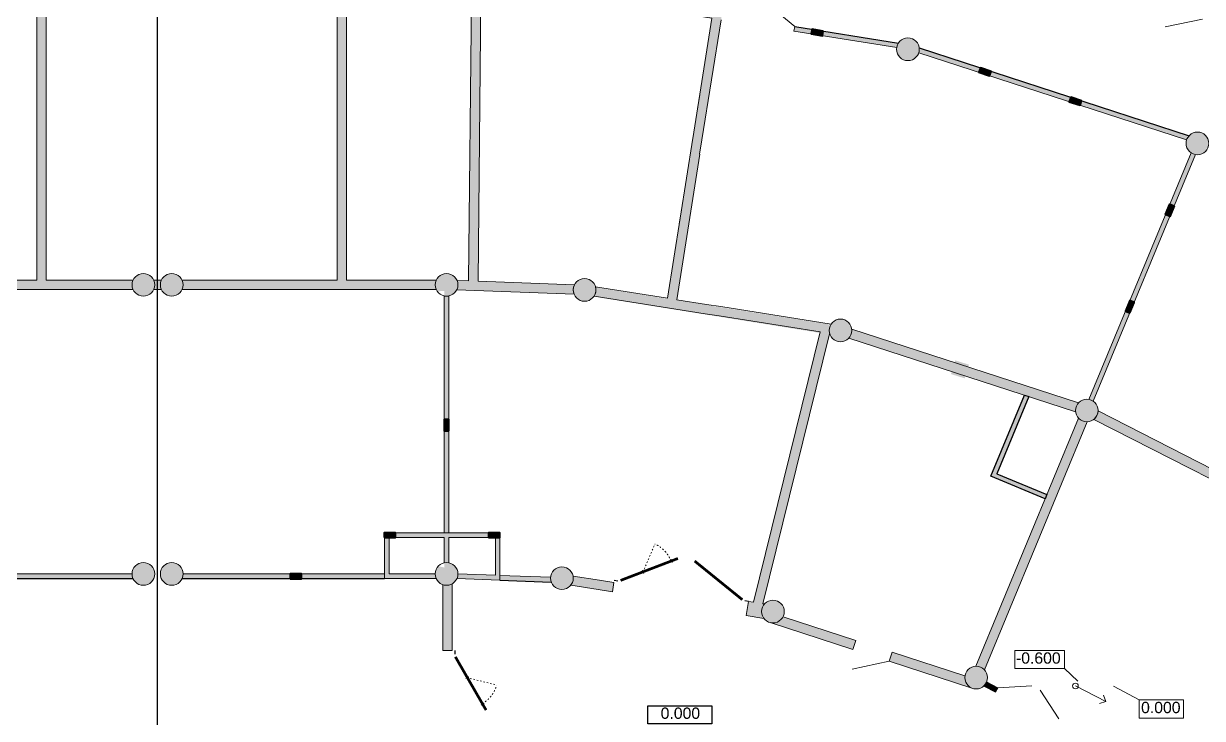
# Model space of a CAD drawing. Header units: millimetres. Extents: x 72919 to 485785, y -53256 to 338519.
# Drawn here: x 325390 to 356589, y 213132 to 231517 of the extents above; entities that cross this region are included whole.
import ezdxf
from ezdxf.enums import TextEntityAlignment as Align

# ---------------------------------------------------------------- set-up
doc = ezdxf.new("R2010")
doc.units = ezdxf.units.MM
doc.linetypes.add('ACAD_ISO03W100', pattern=[30, 12, -18])
for name, color, linetype, lineweight in [('door', 177, 'Continuous', 9), ('h', 7, 'Continuous', 9), ('stairs', 4, 'Continuous', 5), ('wall', 5, 'Continuous', 40)]:
    doc.layers.add(name, color=color, linetype=linetype, lineweight=lineweight)
doc.styles.add('STW_ARIAL', font='arial.ttf')

# ---------------------------------------------------------------- blocks, each defined once
blk = doc.blocks.new('сердечник для 125')
at = {"lineweight": 40, "ltscale": 200, "true_color": 0x000000}
h = blk.add_hatch(color=18, dxfattribs=at)
h.dxf.hatch_style = 1
h.paths.add_polyline_path([(-779283, 728683), (-779583, 728683), (-779583, 728558), (-779283, 728558)])
at = {"color": 18, "lineweight": 40, "true_color": 0x000000}
blk.add_lwpolyline([(-779283, 728683), (-779583, 728683), (-779583, 728558), (-779283, 728558)], close=True, dxfattribs=at)
at = {"ltscale": 0.740741}
for points in [[(-779408, 728682), (-779408, 728683)], [(-779283, 728558), (-779283, 728558)]]:
    blk.add_lwpolyline(points, dxfattribs=at)

msp = doc.modelspace()

# ---------------------------------------------------------------- hatches: boundary and pattern name
at = {"ltscale": 500, "true_color": 0x000000}
h = msp.add_hatch(color=18, dxfattribs=at)
h.dxf.hatch_style = 1
h.paths.add_polyline_path([(323425.01964, 232505.09468), (323424.95673, 230155.08789), (321035.42693, 230155.15186), (321035.42673, 224770.82004), (321285.42674, 224904.99944), (321285.5606, 229905.14516), (323675.42362, 229905.08118), (323675.42362, 232255.09468), (323840.05846, 232255.12024), (323840.05846, 232505.09468)])
h.paths.add_polyline_path([(325659.98634, 232508.93657), (325659.98634, 232255.09468), (325740.71129, 232255.09468), (325740.71129, 224730.09468), (321558.10792, 224730.09468), (321558.10794, 224480.09413), (328286.80028, 224480.09468), (328286.80028, 224730.09468), (325990.71129, 224730.09468), (325990.71129, 232255.09468), (328260.43522, 232255.09468), (328394.60398, 232505.09468)])
h.paths.add_polyline_path([(328726.26646, 232505.09468), (328860.43522, 232255.09468), (329010.4338, 232255.09468), (329144.60398, 232505.09468)])
h.paths.add_polyline_path([(329476.26646, 232505.09468), (329610.43522, 232255.09468), (329935.43405, 232255.09468), (329935.43378, 232505.09468)])
edge = h.paths.add_edge_path()
edge.add_arc((329310.43379, 224604.99944), 300, 155.798784758, 204.201215261)
edge.add_line((329036.80036, 224482.01673), (329036.80036, 224480.09468))
edge.add_line((329036.80036, 224480.09468), (328833.19522, 224480.09468))
edge.add_arc((328560.43379, 224604.99944), 300, 335.395687607, 384.207028582)
edge.add_line((328834.05473, 224728.00992), (328834.07018, 224730.09468))
edge.add_line((328834.07018, 224730.09468), (329036.80036, 224730.09468))
edge.add_line((329036.80036, 224730.09468), (329036.80036, 224727.98216))
edge = h.paths.add_edge_path()
edge.add_arc((336585.43379, 224604.99944), 300, 155.791611505, 204.604312466)
edge.add_line((336312.67235, 224480.09468), (329583.19522, 224480.09468))
edge.add_arc((329310.43379, 224604.99944), 300, 335.395687533, 384.64432744)
edge.add_line((329583.10792, 224730.09468), (333685.53759, 224730.09468))
edge.add_line((333685.53759, 224730.09468), (333685.53759, 232255.09466))
edge.add_line((333685.53759, 232255.09466), (331745.43405, 232255.09466))
edge.add_line((331745.43405, 232255.09466), (331745.43379, 232505.09466))
edge.add_line((331745.43379, 232505.09466), (334150.43405, 232505.09468))
edge.add_line((334150.43405, 232505.09468), (334150.43405, 232255.09468))
edge.add_line((334150.43405, 232255.09468), (333935.53753, 232255.09467))
edge.add_line((333935.53753, 232255.09467), (333935.53759, 224730.09468))
edge.add_line((333935.53759, 224730.09468), (336311.80036, 224730.09468))
edge.add_line((336311.80036, 224730.09468), (336311.81576, 224728.01641))
h = msp.add_hatch(color=18, dxfattribs=at)
h.dxf.hatch_style = 1
edge = h.paths.add_edge_path()
edge.add_line((336419.74621, 232505.09468), (335960.43379, 232505.09466))
edge.add_line((335960.43379, 232505.09466), (335960.43405, 232255.09465))
edge.add_line((335960.43405, 232255.09465), (336285.4338, 232255.09468))
edge.add_arc((336585.43379, 232254.99944), 300, 123.524389827, 179.981810705, ccw=False)
edge = h.paths.add_edge_path()
edge.add_line((337657.80593, 232248.00598), (337669.92117, 232462.42227))
edge.add_line((337669.92117, 232462.42227), (337675.77919, 232465.60353))
edge.add_line((337675.77919, 232465.60353), (336758.96434, 232499.71795))
edge.add_arc((336585.43379, 232254.99944), 300, -0.010462566, 54.659442874, ccw=False)
edge.add_arc((336810.43379, 180914.99944), 51340, 89.054284138, 89.91629948, ccw=False)
edge = h.paths.add_edge_path()
edge.add_line((338674.75134, 232430.60835), (338663.06249, 232223.73834))
edge.add_arc((336364.99265, 173974.8485), 58294.20462, 85.8935931663, 87.7407045505, ccw=False)
edge.add_arc((340838.52376, 232096.73536), 300, 121.075876935, 175.66740123, ccw=False)
edge.add_line((340683.67193, 232353.6807), (338674.75134, 232430.60835))
edge = h.paths.add_edge_path()
edge.add_line((338663.06249, 232223.73834), (338660.64538, 232180.96022))
edge.add_line((338660.64538, 232180.96022), (340538.77047, 232108.89943))
edge.add_arc((340838.52376, 232096.73536), 300, 175.667401227, 177.676195523, ccw=False)
edge.add_arc((336364.99265, 173974.8485), 58294.20462, 85.8935931663, 87.7407045505)
edge = h.paths.add_edge_path()
edge.add_line((337656.00688, 232216.16624), (337657.80593, 232248.00598))
edge.add_arc((336810.43379, 180914.99944), 51340, 89.054284138, 89.91629948)
edge.add_arc((336585.43379, 232254.99944), 300, 358.060357906, 359.989537434, ccw=False)
edge.add_line((336885.2619, 232244.84544), (337242.95539, 232231.53577))
edge.add_line((337242.95539, 232231.53577), (337167.30395, 224708.79125))
edge.add_line((337167.30395, 224708.79125), (337417.22491, 224699.60489))
edge.add_line((337417.22491, 224699.60489), (337492.87521, 232222.23632))
edge.add_line((337492.87521, 232222.23632), (337656.00688, 232216.16624))
h = msp.add_hatch(color=18, dxfattribs=at)
h.dxf.hatch_style = 1
edge = h.paths.add_edge_path()
edge.add_arc((340832.95019, 232084.40853), 300, 351.234811749, 408.68605176)
edge.add_line((341031.00555, 232309.73956), (343887.7816, 231854.91258))
edge.add_line((343887.7816, 231854.91258), (342675.08332, 224198.26001))
edge.add_line((342675.08332, 224198.26001), (346754.60803, 223552.12676))
edge.add_line((346754.60803, 223552.12676), (346710.89631, 223293.43735))
edge.add_line((346710.89631, 223293.43735), (340482.86851, 224292.35645))
edge.add_line((340482.86851, 224292.35645), (340521.9203, 224539.28754))
edge.add_line((340521.9203, 224539.28754), (342428.10911, 224237.37688))
edge.add_line((342428.10911, 224237.37688), (343601.66944, 231646.94506))
edge.add_line((343601.66944, 231646.94506), (341129.52438, 232038.47857))
edge.add_line((341129.52438, 232038.47857), (341129.44653, 232038.69292))
h = msp.add_hatch(color=18, dxfattribs=at)
h.dxf.hatch_style = 1
h.paths.add_polyline_path([(348531.39221, 231006.82324), (345802.12033, 231437.12207), (345780.57267, 231313.98847), (348502.9406, 230889.90437)])
h = msp.add_hatch(color=18, dxfattribs=at)
h.dxf.hatch_style = 1
edge = h.paths.add_edge_path()
edge.add_arc((348795.51877, 230836.47116), 300, -13.5, 346.5)
h = msp.add_hatch(color=18, dxfattribs=at)
h.dxf.hatch_style = 1
h.paths.add_polyline_path([(356209.16629, 228553.80652), (349120.49823, 230862.31171), (349080.83572, 230743.76606), (356163.60341, 228442.43533)])
h = msp.add_hatch(color=18, dxfattribs=at)
h.dxf.hatch_style = 1
edge = h.paths.add_edge_path()
edge.add_arc((356457.4012, 228346.97464), 300, 0, 360)
h = msp.add_hatch(color=18, dxfattribs=at)
h.dxf.hatch_style = 1
h.paths.add_polyline_path([(356285.2307, 228083.61074), (353586.57871, 221579.51642), (353651.35799, 221552.68396), (353699.90138, 221526.4608), (356400.71564, 228035.77531)])
h = msp.add_hatch(color=18, dxfattribs=at)
h.dxf.hatch_style = 1
edge = h.paths.add_edge_path()
edge.add_arc((359638.39608, 218166.84822), 300, 128.241515783, 177.49029633)
edge.add_line((359338.68383, 218179.9848), (353716.68986, 221044.53391))
edge.add_line((353716.68986, 221044.53391), (353830.18749, 221267.28554))
edge.add_line((353830.18749, 221267.28554), (357265.06005, 219517.13049))
edge.add_line((357265.06005, 219517.13049), (360144.89692, 226469.56473))
edge.add_line((360144.89692, 226469.56473), (359833.03567, 226628.44519))
edge.add_line((359833.03567, 226628.44519), (359946.52139, 226851.20276))
edge.add_line((359946.52139, 226851.20276), (361433.983, 226093.40203))
edge.add_line((361433.983, 226093.40203), (361552.00869, 226325.07068))
edge.add_line((361552.00869, 226325.07068), (361774.7663, 226211.5848))
edge.add_line((361774.7663, 226211.5848), (361656.74082, 225979.91654))
edge.add_line((361656.74082, 225979.91654), (363603.51097, 224988.11736))
edge.add_line((363603.51097, 224988.11736), (363603.02285, 224987.78126))
edge.add_arc((363635.5101, 224689.54548), 300, 96.21679904, 152.714470624)
edge.add_line((363368.89019, 224827.07301), (360368.34235, 226355.7285))
edge.add_line((360368.34235, 226355.7285), (357488.50038, 219403.28195))
edge.add_line((357488.50038, 219403.28195), (359452.70278, 218402.4708))
h = msp.add_hatch(color=18, dxfattribs=at)
h.dxf.hatch_style = 1
edge = h.paths.add_edge_path()
edge.add_arc((328560.43379, 224604.99944), 300, 0, 360)
h = msp.add_hatch(color=18, dxfattribs=at)
h.dxf.hatch_style = 1
edge = h.paths.add_edge_path()
edge.add_arc((329310.43379, 224604.99944), 300, 0, 360)
h = msp.add_hatch(color=18, dxfattribs=at)
h.dxf.hatch_style = 1
edge = h.paths.add_edge_path()
edge.add_arc((336585.43379, 224604.99944), 300, 0, 360)
h = msp.add_hatch(color=18, dxfattribs=at)
h.dxf.hatch_style = 1
h.paths.add_polyline_path([(339970.62113, 224605.74956), (336863.40236, 224719.96178, -0.0985447446), (336885.42738, 224604.93508, -0.0174909705), (339939.15743, 224492.82854, -0.0986358256)])
h.paths.add_polyline_path([(339938.31168, 224470.31775, -0.0187787706), (339939.15984, 224492.82836, 0.0174909844), (336885.42738, 224604.93508, -0.1171986148), (336852.36934, 224470.1985), (339960.97313, 224355.93536, -0.0981066275)])
h = msp.add_hatch(color=18, dxfattribs=at)
h.dxf.hatch_style = 1
edge = h.paths.add_edge_path()
edge.add_arc((340238.31168, 224470.31775), 300, 0, 360)
h = msp.add_hatch(color=18, dxfattribs=at)
h.dxf.hatch_style = 1
h.paths.add_polyline_path([(336522.96586, 224443.32047), (336522.96586, 220940.57443), (336523.14073, 220940.57327), (336523.14073, 220560.57327), (336523.05864, 220560.57089), (336523.05862, 217123.78004), (336365.10659, 217161.58728), (336393.00781, 217188.13736), (336420.756, 217208.74193), (336452.68906, 217227.01404), (336479.13509, 217238.51731), (336526.78665, 217252.19302), (336568.03613, 217257.47666), (336643.04851, 217258.48399), (336643.06875, 220560.57089), (336650.55178, 220560.57089), (336650.55178, 220940.57089), (336647.95701, 220940.57207), (336647.97725, 224309.11653), (336564.11785, 224309.8737), (336520.1774, 224316.29902), (336477.75233, 224329.10753), (336438.54765, 224347.5355), (336413.4988, 224363.27427), (336384.77651, 224386.09954), (336363.56367, 224407.19215), (336343.6758, 224431.48557)])
h = msp.add_hatch(color=18, dxfattribs=at)
h.dxf.hatch_style = 1
edge = h.paths.add_edge_path()
edge.add_arc((347009.66173, 223397.84127), 300, -13.5, 346.5)
h = msp.add_hatch(color=18, dxfattribs=at)
h.dxf.hatch_style = 1
h.paths.add_polyline_path([(347307.58447, 223433.08392), (350030.30886, 222548.41711), (350048.24876, 222605.60862), (350410.82903, 222491.87408), (350391.11016, 222431.18566), (351493.3962, 222073.0312), (353309.56346, 221482.92267), (353293.10318, 221463.52455), (353269.1569, 221427.71167), (353245.12838, 221372.42612), (353237.39693, 221343.92871), (353230.73091, 221292.80772), (353232.44817, 221245.11339), (350316.89989, 222192.43248), (350297.09448, 222129.29381), (349934.51421, 222243.02835), (349955.47962, 222309.86505), (347230.8367, 223195.15522), (347260.26466, 223232.92258), (347282.09377, 223272.21968), (347294.81677, 223304.63932), (347307.13439, 223358.98234), (347307.13439, 223431.69874)])
h.paths.add_polyline_path([(345153.77109, 215667.5004), (345800.94677, 215457.22027), (347340.37447, 214957.03886), (347424.5386, 215192.54887), (348378.19316, 214882.68771), (348300.93891, 214644.92359), (348968.12703, 214428.14102), (350487.75705, 213934.02169), (350446.3801, 213955.34636), (350416.69804, 213975.95846), (350375.48038, 214015.32061), (350343.2361, 214060.41349), (350319.90131, 214110.4954), (350305.34925, 214169.26559), (350302.34725, 214210.37909), (350305.70605, 214256.40081), (349467.39917, 214528.78323), (347897.90962, 215038.7413), (347139.2656, 215285.23968), (346329.1299, 215548.46873), (345776.34294, 215728.0801), (345490.11319, 215821.08178), (345463.70085, 215779.073), (345441.45735, 215752.74752), (345400.07575, 215716.45941), (345361.33866, 215692.59478), (345299.75004, 215668.98335), (345249.30896, 215660.29745), (345212.53274, 215659.42321), (345178.46042, 215662.65801)])
h = msp.add_hatch(color=18, dxfattribs=at)
h.dxf.hatch_style = 1
h.paths.add_polyline_path([(351183.10398, 222173.24046), (349433.68494, 222741.66116, 0.0126558143), (347301.13054, 223326.80654, -0.1268950882), (347230.40465, 223194.68477), (353231.87578, 221244.68859, -0.0289120934), (353229.87295, 221279.29622, -0.0976248285), (353252.31656, 221393.14899, 0.0126558143)])
h.paths.add_polyline_path([(353309.13003, 221482.45272), (351183.10398, 222173.24046, -0.0126558143), (353252.31656, 221393.14899, -0.0889003221)])
h.paths.add_polyline_path([(347307.6589, 223432.44889, -0.0289120934), (347309.66173, 223397.84127, -0.0598344365), (347301.13054, 223326.80654, -0.0126558143), (349433.68494, 222741.66116)])
h = msp.add_hatch(color=18, dxfattribs=at)
h.dxf.hatch_style = 1
edge = h.paths.add_edge_path()
edge.add_line((344577.3331, 216228.65916), (344517.88801, 215853.33759))
edge.add_line((344517.88801, 215853.33759), (344983.52243, 215779.58834))
edge.add_arc((345223.8047, 215959.21137), 300, 137.632987033, 216.77995558, ccw=False)
edge.add_line((345002.15167, 216161.37451), (344958.96393, 216168.21478))
edge.add_line((344958.96393, 216168.21478), (346719.43141, 223317.7915))
edge.add_line((346719.43141, 223317.7915), (346471.62828, 223357.03966))
edge.add_line((346471.62828, 223357.03966), (344711.1608, 216207.46294))
edge.add_line((344711.1608, 216207.46294), (344577.3331, 216228.65916))
h = msp.add_hatch(color=18, dxfattribs=at)
h.dxf.hatch_style = 1
h.paths.add_polyline_path([(352473.69044, 219056.08684), (352427.76843, 218945.2213), (350991.13576, 219540.29403), (351878.79133, 221683.28416), (351993.6537, 221647.01133), (351147.92331, 219605.23756)])
h = msp.add_hatch(color=18, dxfattribs=at)
h.dxf.hatch_style = 1
edge = h.paths.add_edge_path()
edge.add_arc((353529.87295, 221279.29622), 300, -13.5, 346.5)
h = msp.add_hatch(color=18, dxfattribs=at)
h.dxf.hatch_style = 1
h.paths.add_polyline_path([(353415.06792, 221002.13236, -0.1078592265), (353310.02342, 221075.17325), (350591.22433, 214511.41162, -0.1078592265), (350717.14972, 214488.78166)])
h.paths.add_polyline_path([(353540.9933, 220979.50239, -0.1078592265), (353415.06792, 221002.13236), (350717.14972, 214488.78166, -0.1078592265), (350822.19421, 214415.74076)])
h = msp.add_hatch(color=18, dxfattribs=at)
h.dxf.hatch_style = 1
edge = h.paths.add_edge_path()
edge.add_line((334942.76218, 216830.25778), (336313.16434, 216830.2837))
edge.add_arc((336584.1709, 216955.97537), 298.73559, 180.132757844, 204.88166513, ccw=False)
edge.add_line((336285.43612, 216955.28318), (335062.76218, 216954.99944))
edge.add_line((335062.76218, 216954.99944), (335061.76218, 217919.99944))
edge.add_line((335061.76218, 217919.99944), (336525.43379, 217919.99944))
edge.add_line((336525.43379, 217919.99944), (336525.43379, 217249.9201))
edge.add_arc((336585.43531, 216955.98164), 300, 78.46333764, 101.537255707, ccw=False)
edge.add_line((336645.43379, 217249.92072), (336645.43379, 217919.99944))
edge.add_line((336645.43379, 217919.99944), (337877.76218, 217919.99944))
edge.add_line((337877.76218, 217919.99944), (337877.76218, 216919.28128))
edge.add_line((337877.76218, 216919.28128), (336885.43531, 216955.98164))
edge.add_arc((336585.43531, 216955.98164), 300, -24.433653729, 0, ccw=False)
edge.add_line((336858.56757, 216831.88986), (337997.76218, 216789.75773))
edge.add_line((337997.76218, 216789.75773), (337997.76218, 218039.99944))
edge.add_line((337997.76218, 218039.99944), (334941.76218, 218039.99944))
edge.add_line((334941.76218, 218039.99944), (334942.76218, 216830.25778))
h = msp.add_hatch(color=18, dxfattribs=at)
h.dxf.hatch_style = 1
edge = h.paths.add_edge_path()
edge.add_arc((328560.43379, 216954.99944), 300, 0, 360)
h = msp.add_hatch(color=18, dxfattribs=at)
h.dxf.hatch_style = 1
edge = h.paths.add_edge_path()
edge.add_arc((329310.43379, 216954.99944), 300, 0, 360)
h = msp.add_hatch(color=18, dxfattribs=at)
h.dxf.hatch_style = 1
edge = h.paths.add_edge_path()
edge.add_arc((336585.43379, 216954.99944), 300, 0, 360)
h = msp.add_hatch(color=18, dxfattribs=at)
h.dxf.hatch_style = 1
h.paths.add_polyline_path([(325076.56449, 216954.97804), (325076.56451, 216829.96171), (328294.20345, 216829.21089), (328294.20343, 216954.19482)])
h = msp.add_hatch(color=18, dxfattribs=at)
h.dxf.hatch_style = 1
h.paths.add_polyline_path([(329567.75635, 216954.97804), (329567.75637, 216829.96171), (332442.76337, 216829.97791), (332442.76335, 216954.96184)])
h = msp.add_hatch(color=18, dxfattribs=at)
h.dxf.hatch_style = 1
h.paths.add_polyline_path([(332742.76217, 216955.97474), (332742.76219, 216830.95841), (334942.76219, 216829.97791), (334942.76217, 216954.96184)])
h = msp.add_hatch(color=18, dxfattribs=at)
h.dxf.hatch_style = 1
h.paths.add_polyline_path([(337997.76217, 216914.85135), (337997.76219, 216789.83502), (339356.85393, 216739.49288), (339338.85981, 216865.24384)])
h = msp.add_hatch(color=18, dxfattribs=at)
h.dxf.hatch_style = 1
edge = h.paths.add_edge_path()
edge.add_arc((339638.0996, 216843.90015), 300, 0, 360)
h = msp.add_hatch(color=18, dxfattribs=at)
h.dxf.hatch_style = 1
edge = h.paths.add_edge_path()
edge.add_arc((339623.179, 216852.66613), 317.12256, -38.534328421, 8.181152367, ccw=False)
edge.add_line((339871.24338, 216655.10403), (340597.05665, 216540.14651))
edge.add_line((340597.05665, 216540.14651), (340681.93568, 216526.70299))
edge.add_line((340681.93568, 216526.70299), (340972.37822, 216480.70141))
edge.add_line((340972.37822, 216480.70141), (341011.48684, 216727.62349))
edge.add_line((341011.48684, 216727.62349), (340636.16527, 216787.06859))
edge.add_line((340636.16527, 216787.06859), (339937.07424, 216897.79373))
h = msp.add_hatch(color=18, dxfattribs=at)
h.dxf.hatch_style = 1
edge = h.paths.add_edge_path()
edge.add_arc((336585.43379, 216954.99944), 300, 250.528779366, 300)
edge.add_line((336735.43379, 216695.19182), (336735.43379, 215309.99944))
edge.add_line((336735.43379, 215309.99944), (336735.43379, 214929.99944))
edge.add_line((336735.43379, 214929.99944), (336485.43379, 214929.99944))
edge.add_line((336485.43379, 214929.99944), (336485.43379, 215309.99944))
edge.add_line((336485.43379, 215309.99944), (336485.43379, 216672.15673))
h = msp.add_hatch(color=18, dxfattribs=at)
h.dxf.hatch_style = 1
edge = h.paths.add_edge_path()
edge.add_arc((345223.8047, 215959.21137), 300, -13.5, 346.5)
h = msp.add_hatch(color=18, dxfattribs=at)
h.dxf.hatch_style = 1
h.paths.add_polyline_path([(345490.11319, 215821.08178, -0.3447425893), (345153.77109, 215667.5004), (347340.37183, 214957.03075), (347417.62608, 215194.79488)])
h = msp.add_hatch(color=18, dxfattribs=at)
h.dxf.hatch_style = 1
h.paths.add_polyline_path([(348378.19316, 214882.68771), (348300.93891, 214644.92359), (350487.53966, 213934.45394, -0.3033466836), (350302.34469, 214211.6178, -0.0374767206), (350305.70605, 214256.40081)])
h = msp.add_hatch(color=18, dxfattribs=at)
h.dxf.hatch_style = 1
edge = h.paths.add_edge_path()
edge.add_arc((350602.34469, 214211.6178), 300, -13.5, 346.5)
h = msp.add_hatch(color=18, dxfattribs=at)
h.dxf.hatch_style = 1
h.paths.add_polyline_path([(351117.24165, 213833.993), (350822.83463, 213988.38561), (350879.57162, 214099.77101), (351173.99066, 213945.36872)])

# ---------------------------------------------------------------- linework, layer by layer
at = {"color": 18, "ltscale": 500, "true_color": 0x000000}
msp.add_line((345799.611, 231437.5387), (348545.71288, 231002.59466), dxfattribs=at)
at = {"linetype": 'Continuous'}
for p, q in [((341021.65508, 216791.82324), (341120.03328, 216776.23634)), ((344577.33183, 216228.65107), (344478.95205, 216244.22804)), ((336800.44197, 214929.99945), (336800.43672, 214830.39412))]:
    msp.add_line(p, q, dxfattribs=at)
at = {"color": 18, "ltscale": 500, "true_color": 0x000000}
for points in [[(328935.43379, 187152.81026), (328935.43379, 260799.18669)], [(321557.70308, 216830.00459), (328288.10851, 216830.1319)], [(329582.77327, 216830.15639), (334942.76218, 216830.25778)], [(337997.76218, 216789.75773), (339356.85393, 216739.49288)], [(350806.86544, 213992.13827), (351117.24165, 213833.993)]]:
    msp.add_lwpolyline(points, dxfattribs=at)
for points in [[(415650.43379, 180914.99944, 0.4142135624), (336810.43379, 259754.99944), (221610.43379, 259754.99944, 0.4142135624), (142770.43379, 180914.99944), (142770.43379, 104414.99944, 0.4142135624), (221610.43379, 25574.99944), (336810.43379, 25574.99944, 0.4142135624), (415650.43379, 104414.99944)], [(414950.43379, 180914.99944, 0.4142135624), (336810.43379, 259054.99944), (221610.43379, 259054.99944, 0.4142135624), (143470.43379, 180914.99944), (143470.43379, 104414.99944, 0.4142135624), (221610.43379, 26274.99944), (336810.43379, 26274.99944, 0.4142135624), (414950.43379, 104414.99944)]]:
    msp.add_lwpolyline(points, format="xyb", close=True, dxfattribs=at)
at = {"color": 18, "ltscale": 500, "true_color": 0x000000, "elevation": 0}
msp.add_lwpolyline([(349093.51593, 230871.07879), (356236.65828, 228550.13114)], dxfattribs=at)
at = {"color": 18, "ltscale": 500, "true_color": 0x000000}
for points in [[(352473.69044, 219056.08684), (352427.76843, 218945.2213), (350991.13576, 219540.29403), (351878.79133, 221683.28416), (351993.6537, 221647.01133), (351147.92331, 219605.23756)], [(341909.68535, 213468.44401), (343604.79088, 213468.44109), (343604.79005, 212989.04141), (341909.68453, 212989.04432)]]:
    msp.add_lwpolyline(points, close=True, dxfattribs=at)
at = {"linetype": 'Continuous', "const_width": 71.14667, "flags": 128}
for points in [[(342709.67286, 217364.83091), (341190.82475, 216783.33679)], [(343149.92536, 217296.38136), (344413.83203, 216272.88516)], [(337630.45913, 213352.40213), (336818.52397, 214761.58496)]]:
    msp.add_lwpolyline(points, dxfattribs=at)
at = {"layer": 'door', "linetype": 'ByBlock'}
msp.add_line((345799.611, 231437.5387), (345105.17179, 232010.03689), dxfattribs=at)
at = {"layer": 'door', "linetype": 'ByBlock', "ltscale": 100}
for p, q in [((355601.4117, 231427.24932), (356589.34077, 231637.24013)), ((348300.93891, 214644.92359), (347322.79131, 214437.01189)), ((351173.99066, 213945.36872), (352072.75724, 213992.47106)), ((352786.71246, 213123.64588), (352296.53734, 213878.4494))]:
    msp.add_line(p, q, dxfattribs=at)
at = {"layer": 'door', "linetype": 'ACAD_ISO03W100', "lineweight": 9, "ltscale": 3}
for p, q in [((341780.73376, 217001.00801), (342100.97562, 217744.33639)), ((337125.7974, 214212.99), (337910.07103, 214012.97303))]:
    msp.add_line(p, q, dxfattribs=at)
at = {"layer": 'door', "lineweight": 9}
for p, q in [((342521.5117, 217345.43267), (342560.05726, 217254.91063)), ((341765.25428, 217055.07385), (341803.79984, 216964.55181)), ((337176.77608, 214236.73666), (337093.39837, 214184.50489)), ((337581.86482, 213535.21215), (337498.48711, 213482.98038))]:
    msp.add_line(p, q, dxfattribs=at)
at = {"layer": 'door', "linetype": 'ACAD_ISO03W100', "lineweight": 9, "ltscale": 3}
for centre, start, end in [((341775.91763, 217013.23449), 20.558879294, 66.029408907), ((337137.11994, 214219.65948), 299.5588795, 345.029409114)]:
    msp.add_arc(centre, 800.10792, start, end, dxfattribs=at)
at = {"layer": 'h'}
for p, q in [((352937.10971, 214449.30484), (353294.46766, 214120.34463)), ((354917.88996, 213619.86102), (354239.838, 213989.43589))]:
    msp.add_line(p, q, dxfattribs=at)
for points in [[(351621.8149, 214928.70679), (352937.11054, 214928.70453), (352937.10971, 214449.30484), (351621.81407, 214449.3071)], [(354917.88996, 213619.86102), (356087.87638, 213619.85811), (356087.87555, 213140.45842), (354917.88913, 213140.46133)]]:
    msp.add_lwpolyline(points, close=True, dxfattribs=at)
at = {"layer": 'stairs', "color": 4, "ltscale": 100}
msp.add_line((353228.20032, 213990.25905), (354030.14148, 213581.78089), dxfattribs=at)
at = {"layer": 'stairs', "color": 4, "lineweight": 18}
msp.add_circle((353228.19835, 213990.25707), 75.52444, dxfattribs=at)
at = {"layer": 'wall', "color": 18, "lineweight": 18, "ltscale": 0.007407, "true_color": 0x000000}
for p, q in [((337242.95539, 232231.53577), (337167.30395, 224708.79125)), ((337492.87521, 232222.23632), (337417.22491, 224699.60489)), ((337492.87521, 232222.23632), (337417.22491, 224699.60489)), ((345780.06318, 231314.07651), (348499.21226, 230883.4015)), ((336522.93531, 224307.11417), (336647.93531, 224307.11653)), ((353309.13003, 221482.45272), (347307.6589, 223432.44889)), ((346471.62828, 223357.03966), (344711.1608, 216207.46294)), ((346716.46988, 223305.76418), (344958.96393, 216168.21478)), ((353231.87578, 221244.68859), (347230.40465, 223194.68477)), ((351879.17402, 221684.20804), (350991.13576, 219540.29403)), ((351993.6537, 221647.01133), (351147.92331, 219605.23756)), ((350591.22433, 214511.41162), (353310.02342, 221075.17325)), ((350822.19421, 214415.74076), (353540.9933, 220979.50239)), ((350991.13576, 219540.29403), (352427.76843, 218945.2213)), ((351147.92331, 219605.23756), (352473.69044, 219056.08684)), ((336525.43379, 217919.99944), (336525.43379, 217248.93821)), ((336645.43379, 217919.99944), (336645.43379, 217248.93821)), ((340636.16527, 216787.06859), (339933.10349, 216898.42264)), ((336485.43379, 216672.15673), (336485.43379, 215309.99944)), ((336735.43379, 216695.19182), (336735.43379, 215309.99944)), ((340597.05665, 216540.14651), (339871.24338, 216655.10403)), ((347340.37183, 214957.03075), (345153.77109, 215667.5004)), ((347417.62608, 215194.79488), (345490.11319, 215821.08178)), ((347417.62608, 215194.79488), (347340.37183, 214957.03075)), ((348300.93891, 214644.92359), (348378.19316, 214882.68771)), ((350305.70605, 214256.40081), (348378.19316, 214882.68771)), ((350487.53966, 213934.45394), (348300.93891, 214644.92359)), ((354030.14148, 213581.78089), (353974.5283, 213749.71615)), ((354030.14148, 213581.78089), (353862.20622, 213526.16771))]:
    msp.add_line(p, q, dxfattribs=at)
for points in [[(325740.71129, 224730.09468), (325740.71129, 228360.352), (325740.71129, 228360.352), (325740.71129, 228740.352), (325740.71129, 228740.352), (325740.71129, 232255.09468)], [(325990.71129, 232255.09468), (325990.71129, 228740.352), (325990.71129, 228740.352), (325990.71129, 228360.352), (325990.71129, 228360.352), (325990.71129, 224730.09468)], [(333685.53759, 224730.09468), (333685.53759, 228360.352), (333685.53759, 228360.352), (333685.53759, 228740.352), (333685.53759, 228740.352), (333685.53759, 232255.09468)], [(333935.53759, 232255.09468), (333935.53759, 228740.352), (333935.53759, 228761.77234), (333935.53759, 228381.77234), (333935.53759, 228360.352), (333935.53759, 224730.09468)], [(341134.98963, 232050.82255), (343607.24075, 231659.25761), (343103.41937, 228478.25464)], [(343854.21479, 231620.13959), (343342.41852, 228438.46668), (343342.3583, 228438.09234), (343280.11479, 228063.2247), (343290.67673, 228061.85532), (342680.6569, 224210.58684)], [(343288.68874, 229636.085), (343288.76181, 229636.54638), (343226.5183, 229261.67874), (343229.24199, 229260.75299)], [(342433.68268, 224249.70371), (343104.10299, 228482.57084)], [(356287.37277, 228099.81006), (353584.41644, 221574.29623)], [(356402.85771, 228051.97463), (353699.90138, 221526.4608)], [(342803.38778, 226584.05033), (342803.46085, 226584.5117), (342741.21734, 226209.64407), (342743.94103, 226208.71831)], [(321558.10792, 224730.09468), (325740.71129, 224730.09468)], [(325990.71129, 224730.09468), (328287.75965, 224730.09468)], [(328833.10792, 224730.09468), (329037.75965, 224730.09468)], [(329583.10792, 224730.09468), (333685.53759, 224730.09468)], [(333935.53759, 224730.09468), (336312.75965, 224730.09468)], [(336862.51896, 224719.99425), (337167.30395, 224708.79125)], [(328287.67235, 224480.09468), (321558.19497, 224480.09413)], [(329036.80036, 224480.09468), (328833.19522, 224480.09468)], [(336312.67235, 224480.09468), (329583.19522, 224480.09468)], [(336522.93531, 224307.11417), (336523.05385, 218039.99944)], [(336647.93518, 224313.69796), (336648.05385, 218039.99944)], [(342680.6569, 224210.58684), (343465.03106, 224086.35417), (343464.75907, 224086.39725), (343840.07663, 224026.95279), (343840.35664, 224026.90844), (346760.1816, 223564.45359)], [(337997.76218, 216789.75773), (337997.76218, 218039.99944), (334942.76218, 218039.99944), (334942.76218, 216830.25778)], [(336525.43379, 217919.99944), (335062.76218, 217919.99944), (335062.76218, 216954.99944)], [(337877.76218, 216919.28128), (337877.76218, 217919.99944), (336645.43379, 217919.99944)], [(321585.43364, 216955.00512), (328260.43644, 216955.13138)], [(329610.4341, 216955.15692), (334942.76218, 216955.25778)], [(335062.76218, 216955.26005), (336285.43612, 216955.28318)], [(335062.76218, 216955.26005), (336285.43612, 216955.28318)], [(336130.18492, 216954.7941), (336130.31144, 216954.7941)], [(336885.43218, 216955.98175), (337877.76218, 216919.28128)], [(337997.76218, 216914.84319), (339338.85981, 216865.24384)], [(334942.76218, 216830.25778), (336313.16434, 216830.2837)], [(336255.31262, 216830.25159), (336255.31262, 216829.79528)], [(336859.00291, 216831.87376), (337997.04946, 216789.78408)], [(340597.05665, 216540.14651), (340597.05665, 216540.14651), (340972.37822, 216480.70141), (341011.48684, 216727.62349), (340636.16527, 216787.06859), (340636.16527, 216787.06859)], [(344711.1608, 216207.46294), (344577.3331, 216228.65916), (344517.88801, 215853.33759), (344983.52243, 215779.58834)], [(345002.15167, 216161.37451), (344958.96393, 216168.21478)], [(336735.43379, 215309.99944), (336735.43379, 215309.99944), (336735.43379, 214929.99944), (336485.43379, 214929.99944), (336485.43379, 215309.99944), (336485.43379, 215309.99944)], [(350879.02832, 214095.66019), (351173.99066, 213945.36872)], [(351117.24165, 213833.993), (351173.99066, 213945.36872)]]:
    msp.add_lwpolyline(points, dxfattribs=at)
at = {"layer": 'wall', "color": 18, "lineweight": 18, "ltscale": 0.007407, "true_color": 0x000000, "elevation": 0}
for points in [[(345799.611, 231437.5387), (345780.06318, 231314.07651)], [(349080.83572, 230743.76606), (356172.08425, 228439.67974)]]:
    msp.add_lwpolyline(points, dxfattribs=at)
at = {"layer": 'wall', "color": 18, "lineweight": 18, "ltscale": 0.007407, "true_color": 0x000000}
for points in [[(337417.22491, 224699.60489), (339970.63715, 224605.74897, 0.2182575771), (339961.45409, 224355.91768), (336853.42308, 224470.15976)], [(346471.62828, 223357.03966), (343802.38922, 223779.80561), (343802.70261, 223779.75597), (343427.11032, 223837.46583), (343427.06364, 223839.25134), (340488.38526, 224304.69228, 0.2182575771), (340527.49388, 224551.61436), (342433.68268, 224249.70371)], [(359338.68383, 218179.9848), (353716.68986, 221044.53391, 0.2182575771), (353830.18749, 221267.28554), (357265.06005, 219517.13049), (358725.21773, 223042.0832), (358725.36713, 223042.44386), (358872.8938, 223392.63793), (358870.64196, 223393.16296)]]:
    msp.add_lwpolyline(points, format="xyb", dxfattribs=at)
for centre in [(348795.51877, 230836.47116), (356457.4012, 228346.97464), (328560.43379, 224604.99944), (329310.43379, 224604.99944), (336585.43379, 224604.99944), (340238.31168, 224470.31775), (347009.66173, 223397.84127), (353529.87295, 221279.29622), (328560.43379, 216954.99944), (329310.43379, 216954.99944), (336585.43379, 216954.99944), (339638.0996, 216843.90015), (345223.8047, 215959.21137), (350602.34469, 214211.6178)]:
    msp.add_circle(centre, 300, dxfattribs=at)

# ---------------------------------------------------------------- block references
for p, rotation in [((1002249.63989, -610300.91508), 350.9999139612891), ((864047.88189, -705182.3749), 341.8212719402604), ((866440.56441, -705959.73273), 341.8212719402604), ((-616766.57063, -217247.26215), 247.5000000016483), ((-392034.74528, -558543.04826), 270), ((-444345.47159, 946597.74395), 180), ((-441585.55929, 946597.74395), 180), ((-446840.55929, 945512.68021), 180)]:
    msp.add_blockref('сердечник для 125', p, dxfattribs=dict(at, rotation=rotation))
at = {"layer": 'wall', "color": 18, "lineweight": 18, "ltscale": 0.007407, "true_color": 0x000000, "xscale": -1, "rotation": 247.4999999983402}
msp.add_blockref('сердечник для 125', (-19156.34084, 1225511.45961), dxfattribs=at)

# ---------------------------------------------------------------- texts
at = {"color": 18, "ltscale": 500, "true_color": 0x000000, "style": 'STW_ARIAL'}
msp.add_text('0.000', height=298.8, rotation=0.000098451, dxfattribs=at).set_placement((342773.41108, 213269.87679), align=Align.MIDDLE_CENTER)
at = {"layer": 'h', "style": 'STW_ARIAL'}
for s, p in [('-0.600', (352246.00687, 214730.13993)), ('0.000', (355487.93812, 213421.2938))]:
    msp.add_text(s, height=298.8, rotation=359.999901549, dxfattribs=at).set_placement(p, align=Align.MIDDLE_CENTER)

doc.saveas('drawing.dxf')
